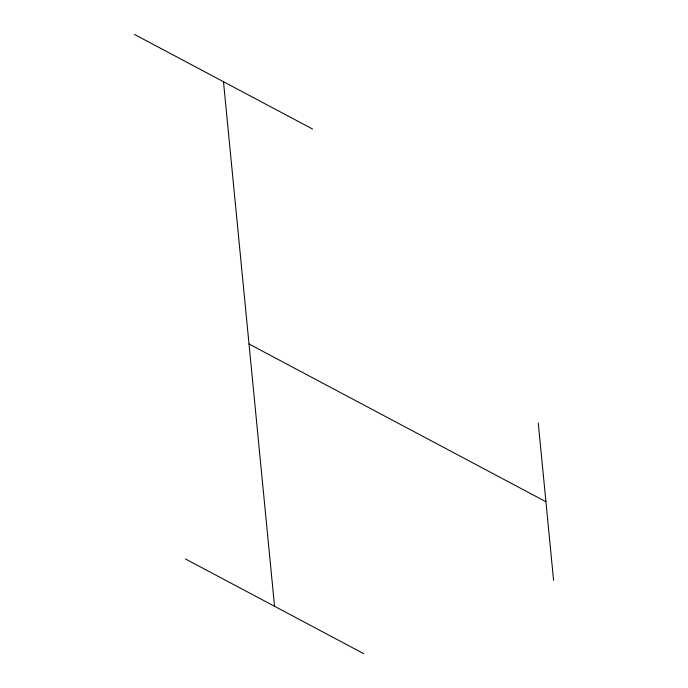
<?xml version="1.0" encoding="UTF-8"?>
<svg xmlns="http://www.w3.org/2000/svg" width="688" height="688" viewBox="0 0 688 688"><rect width="100%" height="100%" fill="white"/><g stroke="black" fill="none" stroke-linecap="round" stroke-linejoin="round"><path stroke-width="1.03" d="M134.418 34.4L312.558 129.026M249.022 344L545.919 501.715M185.476 558.974L363.617 653.6M538.265 423.025L553.582 580.397M223.488 81.717L274.546 606.283"/></g></svg>
